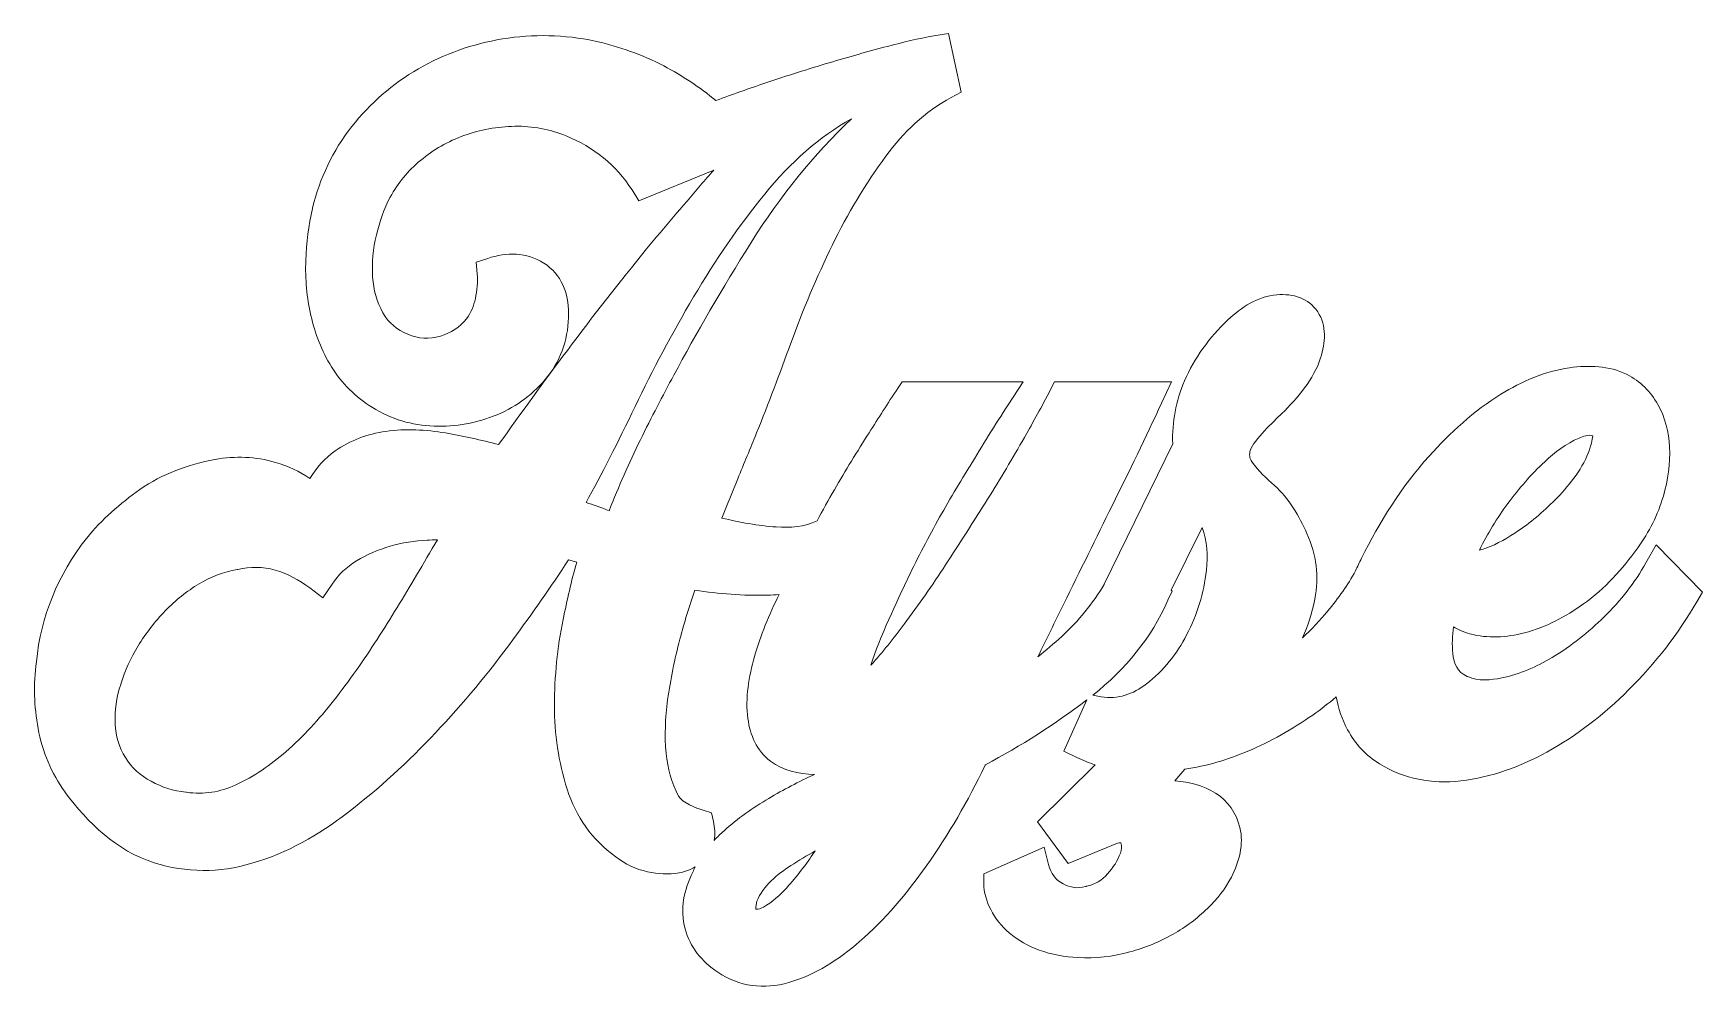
# Model space of a CAD drawing. Header units: millimetres. Extents: x -47.5 to 22.5, y 21 to 61.1.
import ezdxf

# ---------------------------------------------------------------- set-up
doc = ezdxf.new("R2010")
doc.units = ezdxf.units.MM
doc.header["$MEASUREMENT"] = 0
doc.layers.add('Katman 1', color=7, linetype='Continuous')

msp = doc.modelspace()

# ---------------------------------------------------------------- linework, layer by layer
at = {"layer": 'Katman 1', "color": 250, "lineweight": 9}
for points, knots in [([(-18.8978, 58.2766), (-18.2046, 58.5399), (-17.5043, 58.7866), (-16.8011, 59.0227), (-15.9221, 59.3177), (-15.0381, 59.5987), (-14.149, 59.8631), (-13.3348, 60.1052), (-12.5171, 60.337), (-11.6952, 60.5527), (-11.0572, 60.7202), (-10.4052, 60.8802), (-9.7543, 60.9922), (-9.7543, 60.9922), (-9.139, 61.098), (-9.139, 61.098), (-9.139, 61.098), (-8.6029, 58.6347), (-8.6029, 58.6347), (-8.6029, 58.6347), (-9.0222, 58.4089), (-9.0222, 58.4089), (-10.1317, 57.8111), (-11.033, 56.9404), (-11.7694, 55.9426), (-12.634, 54.771), (-13.3773, 53.5189), (-14.0114, 52.2152), (-14.6662, 50.8691), (-15.2523, 49.4914), (-15.7616, 48.0866), (-16.2187, 46.8258), (-16.6893, 45.5674), (-17.195, 44.3243), (-17.4563, 43.6819), (-17.7215, 43.0409), (-17.9848, 42.3992), (-18.2095, 41.8517), (-18.4297, 41.3026), (-18.6466, 40.7522), (-17.8976, 40.5698), (-17.1323, 40.4345), (-16.3657, 40.377), (-15.7893, 40.3338), (-15.1804, 40.3792), (-14.6579, 40.6347), (-14.4222, 41.0733), (-14.1815, 41.5095), (-13.931, 41.9401), (-13.4609, 42.7481), (-12.9751, 43.5475), (-12.4701, 44.3353), (-12.0753, 44.9512), (-11.6856, 45.572), (-11.2809, 46.1817), (-11.2809, 46.1817), (-11.0898, 46.4696), (-11.0898, 46.4696), (-11.0898, 46.4696), (-6.0119, 46.4696), (-6.0119, 46.4696), (-6.0119, 46.4696), (-6.6406, 45.5017), (-6.6406, 45.5017), (-7.1939, 44.6497), (-7.7303, 43.7872), (-8.2498, 42.9152), (-8.2498, 42.9152), (-8.2583, 42.9014), (-8.2583, 42.9014), (-8.7594, 42.1073), (-9.2325, 41.2953), (-9.6867, 40.4747), (-10.1477, 39.6417), (-10.5835, 38.7942), (-10.9808, 37.9304), (-10.9808, 37.9304), (-10.9864, 37.9186), (-10.9864, 37.9186), (-11.2006, 37.4772), (-12.0544, 35.686), (-12.4015, 34.5765), (-11.9011, 35.118), (-11.4376, 35.7074), (-10.9972, 36.295), (-10.391, 37.1038), (-9.8185, 37.9382), (-9.267, 38.7832), (-8.6684, 39.7003), (-8.0784, 40.6228), (-7.4982, 41.551), (-6.9664, 42.402), (-6.4496, 43.2623), (-5.9558, 44.1348), (-5.5848, 44.7904), (-5.2155, 45.4514), (-4.872, 46.1211), (-4.872, 46.1211), (-4.6933, 46.4696), (-4.6933, 46.4696), (-4.6933, 46.4696), (0.213, 46.4696), (0.213, 46.4696), (0.213, 46.4696), (-0.1963, 45.5809), (-0.1963, 45.5809), (-0.8603, 44.1392), (-1.5585, 42.7124), (-2.2648, 41.2901), (-2.9495, 39.9112), (-3.6213, 38.5261), (-4.3026, 37.1456), (-4.6685, 36.4041), (-5.0329, 35.6619), (-5.3956, 34.9189), (-5.0495, 35.196), (-4.7127, 35.4846), (-4.3856, 35.7841), (-3.6836, 36.427), (-3.0935, 37.1653), (-2.6017, 37.9683), (-2.6017, 37.9683), (-2.6146, 37.9815), (-2.6146, 37.9815), (-2.6146, 37.9815), (0.269, 43.8718), (0.269, 43.8718), (0.2331, 44.7776), (0.4076, 45.6674), (0.7642, 46.5076), (1.1753, 47.4762), (1.813, 48.3247), (2.5704, 49.0631), (2.5704, 49.0631), (2.5822, 49.0744), (2.5822, 49.0744), (3.146, 49.5965), (3.8442, 50.0572), (4.6399, 50.1219), (5.3226, 50.1773), (5.9659, 49.9896), (6.3532, 49.4106), (6.7423, 48.8289), (6.6708, 48.1066), (6.4744, 47.4731), (6.2019, 46.594), (5.4992, 45.7756), (4.844, 45.1368), (4.844, 45.1368), (4.836, 45.129), (4.836, 45.129), (4.5238, 44.8352), (3.6697, 44.0132), (3.5316, 43.6094), (3.4659, 43.4174), (3.4836, 43.2669), (3.6024, 43.1003), (3.857, 42.7435), (4.2055, 42.4088), (4.5353, 42.1183), (5.1431, 41.583), (5.5757, 40.8321), (5.9001, 40.1074), (6.2969, 39.2206), (6.4128, 38.2958), (6.2277, 37.3441), (6.1185, 36.7828), (5.9483, 36.2411), (5.7155, 35.7237), (6.092, 36.0804), (6.4467, 36.4589), (6.7792, 36.856), (7.2172, 37.3791), (7.6133, 37.9386), (7.9387, 38.5353), (8.0184, 38.7131), (8.1022, 38.8893), (8.1896, 39.0636), (8.9512, 40.5823), (9.8758, 42.0781), (11.0255, 43.3495), (11.9036, 44.3207), (12.9092, 45.2577), (14.0394, 45.9464), (14.9134, 46.4789), (15.8932, 46.9185), (16.9211, 47.0617), (17.7254, 47.1737), (18.5788, 47.1483), (19.3183, 46.7877), (19.3183, 46.7877), (19.3334, 46.7801), (19.3334, 46.7801), (19.8912, 46.4901), (20.3226, 46.0628), (20.6264, 45.5226), (20.9377, 44.9692), (21.0897, 44.3613), (21.1218, 43.7334), (21.1574, 43.0393), (21.0475, 42.3424), (20.8581, 41.6746), (20.6357, 40.891), (20.2532, 40.1638), (19.7805, 39.4968), (19.15, 38.6072), (18.4015, 37.789), (17.5054, 37.1462), (16.7602, 36.6116), (15.9272, 36.1606), (15.0272, 35.9324), (14.2795, 35.7429), (13.4888, 35.6867), (12.738, 35.8931), (12.4868, 35.9622), (12.2562, 36.0595), (12.0474, 36.184), (11.9998, 35.8096), (11.9858, 35.4321), (12.0227, 35.0655), (12.0659, 34.6361), (12.2128, 34.2879), (12.6309, 34.1045), (12.6309, 34.1045), (12.6429, 34.0992), (12.6429, 34.0992), (12.6429, 34.0992), (12.6547, 34.0935), (12.6547, 34.0935), (13.0681, 33.8919), (13.638, 33.9497), (14.0729, 34.0394), (14.8257, 34.1947), (15.5389, 34.5111), (16.1931, 34.9008), (16.9898, 35.3755), (17.7152, 35.9611), (18.3746, 36.6039), (19.0673, 37.2792), (19.657, 38.0388), (20.128, 38.8762), (20.128, 38.8762), (20.552, 39.6298), (20.552, 39.6298), (20.552, 39.6298), (22.5055, 37.6425), (22.5055, 37.6425), (22.5055, 37.6425), (22.2642, 37.2331), (22.2642, 37.2331), (21.4713, 35.8874), (20.5203, 34.6411), (19.4019, 33.5355), (18.3807, 32.5259), (17.2401, 31.6265), (15.9713, 30.9286), (14.8504, 30.3121), (13.637, 29.8671), (12.354, 29.719), (11.1393, 29.5787), (9.9886, 29.7943), (8.9519, 30.4315), (8.3722, 30.7878), (7.9265, 31.277), (7.6069, 31.8674), (7.3728, 32.2996), (7.2185, 32.7637), (7.1247, 33.2408), (6.8109, 32.9737), (6.4842, 32.7209), (6.1454, 32.4833), (5.2925, 31.8851), (4.381, 31.3729), (3.4174, 30.9638), (2.571, 30.6044), (1.6872, 30.3419), (0.7756, 30.2036), (0.7756, 30.2036), (0.3505, 29.7147), (0.3505, 29.7147), (0.3558, 29.7144), (0.3611, 29.7141), (0.3664, 29.7139), (0.9713, 29.682), (1.5559, 29.5314), (2.0665, 29.206), (2.602, 28.8646), (2.9361, 28.3623), (3.0863, 27.7583), (3.2628, 27.0485), (3.0562, 26.3194), (2.7294, 25.6821), (2.4771, 25.1902), (2.1293, 24.7521), (1.7314, 24.3642), (1.3, 23.9436), (0.8123, 23.585), (0.2868, 23.2836), (-0.2821, 22.9573), (-0.8954, 22.7135), (-1.5293, 22.5369), (-2.2368, 22.3398), (-2.9762, 22.2656), (-3.7105, 22.2996), (-4.2653, 22.3254), (-4.8139, 22.4254), (-5.3339, 22.6178), (-5.7898, 22.7864), (-6.2233, 23.0176), (-6.588, 23.3357), (-6.9076, 23.6145), (-7.1786, 23.9395), (-7.3708, 24.3144), (-7.5459, 24.6558), (-7.6583, 25.0245), (-7.6583, 25.4085), (-7.6583, 25.4085), (-7.6583, 25.8145), (-7.6583, 25.8145), (-7.6583, 25.8145), (-5.1257, 26.9368), (-5.1257, 26.9368), (-5.1257, 26.9368), (-4.9374, 26.2025), (-4.9374, 26.2025), (-4.8454, 25.8433), (-4.6679, 25.5637), (-4.3261, 25.392), (-4.023, 25.2398), (-3.7191, 25.1836), (-3.3904, 25.2837), (-3.3904, 25.2837), (-3.3682, 25.2905), (-3.3682, 25.2905), (-3.3682, 25.2905), (-3.3456, 25.2957), (-3.3456, 25.2957), (-2.9903, 25.3772), (-2.6996, 25.5439), (-2.4637, 25.8158), (-2.2426, 26.0705), (-2.0336, 26.3703), (-1.9284, 26.6906), (-1.8836, 26.827), (-1.856, 26.9807), (-1.9148, 27.1165), (-1.9529, 27.1193), (-2.0062, 27.1139), (-2.0497, 27.1076), (-2.0497, 27.1076), (-4.1246, 26.2558), (-4.1246, 26.2558), (-4.1246, 26.2558), (-5.3988, 27.9951), (-5.3988, 27.9951), (-5.3988, 27.9951), (-2.979, 30.3906), (-2.979, 30.3906), (-3.2423, 30.4756), (-3.4998, 30.5782), (-3.7497, 30.7001), (-3.7497, 30.7001), (-4.2993, 30.9679), (-4.2993, 30.9679), (-4.2993, 30.9679), (-3.333, 33.1217), (-3.333, 33.1217), (-4.6708, 32.0941), (-6.0991, 31.1852), (-7.5941, 30.3905), (-7.5941, 30.3905), (-7.6021, 30.3711), (-7.6021, 30.3711), (-7.6021, 30.3711), (-7.6103, 30.354), (-7.6103, 30.354), (-8.3183, 28.8909), (-9.1317, 27.4727), (-10.0741, 26.1405), (-10.8829, 24.9971), (-11.8061, 23.8957), (-12.873, 22.9711), (-13.7314, 22.2272), (-14.7271, 21.5757), (-15.8376, 21.2562), (-16.8843, 20.9551), (-17.9172, 21.0767), (-18.8207, 21.6835), (-19.4922, 22.1346), (-19.9838, 22.7418), (-20.1963, 23.514), (-20.4208, 24.3297), (-20.2374, 25.1484), (-19.8732, 25.888), (-19.8389, 25.9623), (-19.8028, 26.0354), (-19.7649, 26.1077), (-19.9676, 25.9843), (-20.1951, 25.9005), (-20.4423, 25.8566), (-20.8841, 25.7784), (-21.3361, 25.8097), (-21.7724, 25.9043), (-22.2648, 26.0109), (-22.7105, 26.2246), (-23.1022, 26.5338), (-24.1017, 27.2528), (-24.7751, 28.2129), (-25.1431, 29.3673), (-25.5074, 30.5099), (-25.6764, 31.6926), (-25.6764, 32.8883), (-25.6764, 34.0993), (-25.5541, 35.3057), (-25.3134, 36.494), (-25.1503, 37.2994), (-24.966, 38.109), (-24.7398, 38.9031), (-24.7398, 38.9031), (-25.0887, 38.9959), (-25.0887, 38.9959), (-25.8318, 37.8569), (-26.6152, 36.7412), (-27.4184, 35.6425), (-28.4177, 34.2756), (-29.5044, 32.9712), (-30.669, 31.7351), (-31.8092, 30.5251), (-33.0387, 29.3952), (-34.361, 28.3759), (-35.5594, 27.4521), (-36.8991, 26.6859), (-38.3691, 26.2576), (-39.7402, 25.8581), (-41.1191, 25.8517), (-42.4805, 26.2835), (-44.0419, 26.7785), (-45.2639, 27.957), (-46.2031, 29.2288), (-46.2031, 29.2288), (-46.2099, 29.2383), (-46.2099, 29.2383), (-46.7872, 30.0513), (-47.1681, 30.9498), (-47.3452, 31.9233), (-47.5133, 32.8467), (-47.5427, 33.7822), (-47.4168, 34.7123), (-47.2271, 36.6321), (-46.5172, 38.3637), (-45.315, 39.8963), (-45.315, 39.8963), (-45.3064, 39.9071), (-45.3064, 39.9071), (-44.6646, 40.6894), (-43.9082, 41.3681), (-43.073, 41.9497), (-42.1308, 42.6059), (-41.0564, 43.0031), (-39.9228, 43.2104), (-39.0673, 43.3668), (-38.2162, 43.3318), (-37.382, 43.0878), (-36.859, 42.9348), (-36.3763, 42.7101), (-35.9425, 42.4094), (-35.6701, 42.8592), (-35.3218, 43.2593), (-34.8777, 43.5721), (-34.2442, 44.018), (-33.5225, 44.2803), (-32.7511, 44.39), (-31.9193, 44.5083), (-31.0702, 44.4642), (-30.2445, 44.323), (-29.495, 44.1948), (-28.7523, 44.0283), (-28.0181, 43.8329), (-27.0754, 45.1651), (-26.1143, 46.4851), (-25.1355, 47.7922), (-24.0569, 49.2329), (-22.9528, 50.6556), (-21.8076, 52.0466), (-21.0649, 52.9489), (-20.3014, 53.8364), (-19.5429, 54.7262), (-19.3617, 54.939), (-19.1784, 55.1503), (-18.9932, 55.3601), (-18.9932, 55.3601), (-22.1293, 54.0675), (-22.1293, 54.0675), (-22.1293, 54.0675), (-22.4216, 54.5234), (-22.4216, 54.5234), (-23.0935, 55.5714), (-24.02, 56.3217), (-25.1908, 56.7973), (-25.8749, 57.0752), (-26.6011, 57.2106), (-27.3416, 57.1977), (-28.0729, 57.185), (-28.7874, 57.0588), (-29.4729, 56.8098), (-30.1425, 56.5666), (-30.752, 56.2194), (-31.2954, 55.7671), (-31.8191, 55.3313), (-32.2475, 54.8168), (-32.5674, 54.2226), (-32.8335, 53.7283), (-33.0158, 53.1831), (-33.1459, 52.6409), (-33.2862, 52.0566), (-33.3467, 51.4597), (-33.3057, 50.8603), (-33.2698, 50.3341), (-33.1357, 49.8308), (-32.878, 49.366), (-32.6431, 48.9423), (-32.2852, 48.6592), (-31.8332, 48.4702), (-31.3821, 48.2818), (-30.9333, 48.2398), (-30.4641, 48.3848), (-30.0198, 48.5222), (-29.643, 48.7529), (-29.3634, 49.1208), (-29.1735, 49.3708), (-29.0591, 49.66), (-28.9948, 49.9631), (-28.9219, 50.3064), (-28.8933, 50.6587), (-28.9189, 51.0087), (-28.9189, 51.0087), (-28.9547, 51.497), (-28.9547, 51.497), (-28.9547, 51.497), (-28.4783, 51.6517), (-28.4783, 51.6517), (-27.6756, 51.9127), (-26.8505, 51.9124), (-26.125, 51.4547), (-25.3697, 50.9782), (-25.0844, 50.1954), (-25.0844, 49.3438), (-25.0844, 48.3716), (-25.3522, 47.4656), (-25.9647, 46.693), (-26.5275, 45.9828), (-27.2381, 45.4446), (-28.0834, 45.0891), (-28.9252, 44.7351), (-29.8131, 44.5792), (-30.7296, 44.6105), (-31.6631, 44.6424), (-32.5304, 44.9016), (-33.315, 45.3945), (-34.0166, 45.8354), (-34.6051, 46.3974), (-35.0328, 47.0979), (-35.4413, 47.7669), (-35.7264, 48.4913), (-35.8978, 49.2511), (-36.0694, 50.0114), (-36.1411, 50.7919), (-36.1098, 51.5698), (-36.0802, 52.3032), (-35.9925, 53.0345), (-35.8325, 53.752), (-35.8325, 53.752), (-35.8296, 53.764), (-35.8296, 53.764), (-35.5245, 55.0136), (-34.9824, 56.1682), (-34.1787, 57.1868), (-33.4073, 58.1646), (-32.4755, 58.9798), (-31.388, 59.6097), (-30.2961, 60.2423), (-29.1086, 60.6562), (-27.8566, 60.8646), (-26.5619, 61.0802), (-25.2578, 61.0424), (-23.9735, 60.7741), (-23.9735, 60.7741), (-23.9609, 60.7713), (-23.9609, 60.7713), (-22.9616, 60.5421), (-21.9914, 60.2034), (-21.0857, 59.7303), (-20.3051, 59.3226), (-19.5759, 58.8303), (-18.8978, 58.2766)], [0, 0, 0, 0, 0.0050505, 0.0050505, 0.0050505, 0.010101, 0.010101, 0.010101, 0.0151515, 0.0151515, 0.0151515, 0.020202, 0.020202, 0.020202, 0.0252525, 0.0252525, 0.0252525, 0.030303, 0.030303, 0.030303, 0.0353535, 0.0353535, 0.0353535, 0.040404, 0.040404, 0.040404, 0.0454545, 0.0454545, 0.0454545, 0.0505051, 0.0505051, 0.0505051, 0.0555556, 0.0555556, 0.0555556, 0.0606061, 0.0606061, 0.0606061, 0.0656566, 0.0656566, 0.0656566, 0.0707071, 0.0707071, 0.0707071, 0.0757576, 0.0757576, 0.0757576, 0.0808081, 0.0808081, 0.0808081, 0.0858586, 0.0858586, 0.0858586, 0.0909091, 0.0909091, 0.0909091, 0.0959596, 0.0959596, 0.0959596, 0.1010101, 0.1010101, 0.1010101, 0.1060606, 0.1060606, 0.1060606, 0.1111111, 0.1111111, 0.1111111, 0.1161616, 0.1161616, 0.1161616, 0.1212121, 0.1212121, 0.1212121, 0.1262626, 0.1262626, 0.1262626, 0.1313131, 0.1313131, 0.1313131, 0.1363636, 0.1363636, 0.1363636, 0.1414141, 0.1414141, 0.1414141, 0.1464646, 0.1464646, 0.1464646, 0.1515152, 0.1515152, 0.1515152, 0.1565657, 0.1565657, 0.1565657, 0.1616162, 0.1616162, 0.1616162, 0.1666667, 0.1666667, 0.1666667, 0.1717172, 0.1717172, 0.1717172, 0.1767677, 0.1767677, 0.1767677, 0.1818182, 0.1818182, 0.1818182, 0.1868687, 0.1868687, 0.1868687, 0.1919192, 0.1919192, 0.1919192, 0.1969697, 0.1969697, 0.1969697, 0.2020202, 0.2020202, 0.2020202, 0.2070707, 0.2070707, 0.2070707, 0.2121212, 0.2121212, 0.2121212, 0.2171717, 0.2171717, 0.2171717, 0.2222222, 0.2222222, 0.2222222, 0.2272727, 0.2272727, 0.2272727, 0.2323232, 0.2323232, 0.2323232, 0.2373737, 0.2373737, 0.2373737, 0.2424242, 0.2424242, 0.2424242, 0.2474747, 0.2474747, 0.2474747, 0.2525253, 0.2525253, 0.2525253, 0.2575758, 0.2575758, 0.2575758, 0.2626263, 0.2626263, 0.2626263, 0.2676768, 0.2676768, 0.2676768, 0.2727273, 0.2727273, 0.2727273, 0.2777778, 0.2777778, 0.2777778, 0.2828283, 0.2828283, 0.2828283, 0.2878788, 0.2878788, 0.2878788, 0.2929293, 0.2929293, 0.2929293, 0.2979798, 0.2979798, 0.2979798, 0.3030303, 0.3030303, 0.3030303, 0.3080808, 0.3080808, 0.3080808, 0.3131313, 0.3131313, 0.3131313, 0.3181818, 0.3181818, 0.3181818, 0.3232323, 0.3232323, 0.3232323, 0.3282828, 0.3282828, 0.3282828, 0.3333333, 0.3333333, 0.3333333, 0.3383838, 0.3383838, 0.3383838, 0.3434343, 0.3434343, 0.3434343, 0.3484848, 0.3484848, 0.3484848, 0.3535354, 0.3535354, 0.3535354, 0.3585859, 0.3585859, 0.3585859, 0.3636364, 0.3636364, 0.3636364, 0.3686869, 0.3686869, 0.3686869, 0.3737374, 0.3737374, 0.3737374, 0.3787879, 0.3787879, 0.3787879, 0.3838384, 0.3838384, 0.3838384, 0.3888889, 0.3888889, 0.3888889, 0.3939394, 0.3939394, 0.3939394, 0.3989899, 0.3989899, 0.3989899, 0.4040404, 0.4040404, 0.4040404, 0.4090909, 0.4090909, 0.4090909, 0.4141414, 0.4141414, 0.4141414, 0.4191919, 0.4191919, 0.4191919, 0.4242424, 0.4242424, 0.4242424, 0.4292929, 0.4292929, 0.4292929, 0.4343434, 0.4343434, 0.4343434, 0.4393939, 0.4393939, 0.4393939, 0.4444444, 0.4444444, 0.4444444, 0.4494949, 0.4494949, 0.4494949, 0.4545455, 0.4545455, 0.4545455, 0.459596, 0.459596, 0.459596, 0.4646465, 0.4646465, 0.4646465, 0.469697, 0.469697, 0.469697, 0.4747475, 0.4747475, 0.4747475, 0.479798, 0.479798, 0.479798, 0.4848485, 0.4848485, 0.4848485, 0.489899, 0.489899, 0.489899, 0.4949495, 0.4949495, 0.4949495, 0.5, 0.5, 0.5, 0.5050505, 0.5050505, 0.5050505, 0.510101, 0.510101, 0.510101, 0.5151515, 0.5151515, 0.5151515, 0.520202, 0.520202, 0.520202, 0.5252525, 0.5252525, 0.5252525, 0.530303, 0.530303, 0.530303, 0.5353535, 0.5353535, 0.5353535, 0.540404, 0.540404, 0.540404, 0.5454545, 0.5454545, 0.5454545, 0.5505051, 0.5505051, 0.5505051, 0.5555556, 0.5555556, 0.5555556, 0.5606061, 0.5606061, 0.5606061, 0.5656566, 0.5656566, 0.5656566, 0.5707071, 0.5707071, 0.5707071, 0.5757576, 0.5757576, 0.5757576, 0.5808081, 0.5808081, 0.5808081, 0.5858586, 0.5858586, 0.5858586, 0.5909091, 0.5909091, 0.5909091, 0.5959596, 0.5959596, 0.5959596, 0.6010101, 0.6010101, 0.6010101, 0.6060606, 0.6060606, 0.6060606, 0.6111111, 0.6111111, 0.6111111, 0.6161616, 0.6161616, 0.6161616, 0.6212121, 0.6212121, 0.6212121, 0.6262626, 0.6262626, 0.6262626, 0.6313131, 0.6313131, 0.6313131, 0.6363636, 0.6363636, 0.6363636, 0.6414141, 0.6414141, 0.6414141, 0.6464646, 0.6464646, 0.6464646, 0.6515152, 0.6515152, 0.6515152, 0.6565657, 0.6565657, 0.6565657, 0.6616162, 0.6616162, 0.6616162, 0.6666667, 0.6666667, 0.6666667, 0.6717172, 0.6717172, 0.6717172, 0.6767677, 0.6767677, 0.6767677, 0.6818182, 0.6818182, 0.6818182, 0.6868687, 0.6868687, 0.6868687, 0.6919192, 0.6919192, 0.6919192, 0.6969697, 0.6969697, 0.6969697, 0.7020202, 0.7020202, 0.7020202, 0.7070707, 0.7070707, 0.7070707, 0.7121212, 0.7121212, 0.7121212, 0.7171717, 0.7171717, 0.7171717, 0.7222222, 0.7222222, 0.7222222, 0.7272727, 0.7272727, 0.7272727, 0.7323232, 0.7323232, 0.7323232, 0.7373737, 0.7373737, 0.7373737, 0.7424242, 0.7424242, 0.7424242, 0.7474747, 0.7474747, 0.7474747, 0.7525253, 0.7525253, 0.7525253, 0.7575758, 0.7575758, 0.7575758, 0.7626263, 0.7626263, 0.7626263, 0.7676768, 0.7676768, 0.7676768, 0.7727273, 0.7727273, 0.7727273, 0.7777778, 0.7777778, 0.7777778, 0.7828283, 0.7828283, 0.7828283, 0.7878788, 0.7878788, 0.7878788, 0.7929293, 0.7929293, 0.7929293, 0.7979798, 0.7979798, 0.7979798, 0.8030303, 0.8030303, 0.8030303, 0.8080808, 0.8080808, 0.8080808, 0.8131313, 0.8131313, 0.8131313, 0.8181818, 0.8181818, 0.8181818, 0.8232323, 0.8232323, 0.8232323, 0.8282828, 0.8282828, 0.8282828, 0.8333333, 0.8333333, 0.8333333, 0.8383838, 0.8383838, 0.8383838, 0.8434343, 0.8434343, 0.8434343, 0.8484848, 0.8484848, 0.8484848, 0.8535354, 0.8535354, 0.8535354, 0.8585859, 0.8585859, 0.8585859, 0.8636364, 0.8636364, 0.8636364, 0.8686869, 0.8686869, 0.8686869, 0.8737374, 0.8737374, 0.8737374, 0.8787879, 0.8787879, 0.8787879, 0.8838384, 0.8838384, 0.8838384, 0.8888889, 0.8888889, 0.8888889, 0.8939394, 0.8939394, 0.8939394, 0.8989899, 0.8989899, 0.8989899, 0.9040404, 0.9040404, 0.9040404, 0.9090909, 0.9090909, 0.9090909, 0.9141414, 0.9141414, 0.9141414, 0.9191919, 0.9191919, 0.9191919, 0.9242424, 0.9242424, 0.9242424, 0.9292929, 0.9292929, 0.9292929, 0.9343434, 0.9343434, 0.9343434, 0.9393939, 0.9393939, 0.9393939, 0.9444444, 0.9444444, 0.9444444, 0.9494949, 0.9494949, 0.9494949, 0.9545455, 0.9545455, 0.9545455, 0.959596, 0.959596, 0.959596, 0.9646465, 0.9646465, 0.9646465, 0.969697, 0.969697, 0.969697, 0.9747475, 0.9747475, 0.9747475, 0.979798, 0.979798, 0.979798, 0.9848485, 0.9848485, 0.9848485, 0.989899, 0.989899, 0.989899, 0.9949495, 0.9949495, 0.9949495, 1, 1, 1, 1]), ([(-20.6678, 46.7448), (-19.7326, 48.5115), (-18.6511, 50.3707), (-17.4236, 52.3226), (-16.1961, 54.2746), (-14.7933, 56.0056), (-13.2151, 57.5157), (-14.5595, 56.7464), (-15.7724, 55.6921), (-16.8537, 54.3529), (-17.9352, 53.0137), (-18.9288, 51.5747), (-19.8349, 50.036), (-20.7409, 48.4973), (-21.5592, 46.9657), (-22.2899, 45.4413), (-23.0205, 43.9168), (-23.7073, 42.5704), (-24.3503, 41.4021), (-24.0581, 41.3167), (-23.7366, 41.2027), (-23.3859, 41.0602), (-22.9767, 42.086), (-22.5383, 43.0762), (-22.0707, 44.0307), (-21.6031, 44.9853), (-21.1354, 45.89), (-20.6678, 46.7448)], [0, 0, 0, 0, 0.1111111, 0.1111111, 0.1111111, 0.2222222, 0.2222222, 0.2222222, 0.3333333, 0.3333333, 0.3333333, 0.4444444, 0.4444444, 0.4444444, 0.5555556, 0.5555556, 0.5555556, 0.6666667, 0.6666667, 0.6666667, 0.7777778, 0.7777778, 0.7777778, 0.8888889, 0.8888889, 0.8888889, 1, 1, 1, 1]), ([(17.9, 44.2098), (17.7114, 44.2593), (17.4849, 44.1807), (17.319, 44.1088), (16.7878, 43.8786), (16.2987, 43.5036), (15.8791, 43.1159), (15.3071, 42.5875), (14.797, 41.9904), (14.3371, 41.3674), (13.8803, 40.7488), (13.4746, 40.0944), (13.139, 39.4057), (13.2499, 39.4308), (13.3624, 39.467), (13.4142, 39.4856), (13.8898, 39.6555), (14.3664, 39.944), (14.7812, 40.224), (15.3741, 40.6242), (15.9164, 41.0996), (16.4095, 41.6117), (16.9504, 42.1735), (17.5084, 42.8784), (17.7567, 43.6199), (17.7941, 43.7314), (17.8856, 44.0286), (17.9, 44.2098)], [0, 0, 0, 0, 0.1111111, 0.1111111, 0.1111111, 0.2222222, 0.2222222, 0.2222222, 0.3333333, 0.3333333, 0.3333333, 0.4444444, 0.4444444, 0.4444444, 0.5555556, 0.5555556, 0.5555556, 0.6666667, 0.6666667, 0.6666667, 0.7777778, 0.7777778, 0.7777778, 0.8888889, 0.8888889, 0.8888889, 1, 1, 1, 1]), ([(-3.088, 33.3123), (-3.088, 33.3123), (-2.7369, 33.2532), (-2.7369, 33.2532), (-2.0191, 33.1325), (-1.4011, 33.3551), (-0.8361, 33.7894), (-0.1142, 34.3443), (0.4362, 35.0486), (0.8509, 35.845), (1.2957, 36.6993), (1.5749, 37.605), (1.6835, 38.5571), (1.7532, 39.1693), (1.7205, 39.7841), (1.5074, 40.3543), (1.5074, 40.3543), (0.2044, 37.7179), (0.2044, 37.7179), (0.2044, 37.7179), (0.2403, 37.6813), (0.2403, 37.6813), (0.2403, 37.6813), (0.0704, 37.2975), (0.0704, 37.2975), (-0.6299, 35.7142), (-1.7212, 34.3954), (-3.088, 33.3123)], [0, 0, 0, 0, 0.1111111, 0.1111111, 0.1111111, 0.2222222, 0.2222222, 0.2222222, 0.3333333, 0.3333333, 0.3333333, 0.4444444, 0.4444444, 0.4444444, 0.5555556, 0.5555556, 0.5555556, 0.6666667, 0.6666667, 0.6666667, 0.7777778, 0.7777778, 0.7777778, 0.8888889, 0.8888889, 0.8888889, 1, 1, 1, 1]), ([(-30.5825, 39.8403), (-30.73, 39.8368), (-30.8774, 39.8312), (-31.0245, 39.8239), (-31.5471, 39.7977), (-32.0629, 39.712), (-32.5657, 39.5701), (-33.0662, 39.4288), (-33.5404, 39.2225), (-33.9838, 38.9554), (-34.4017, 38.7038), (-34.7413, 38.3761), (-35.0082, 37.974), (-35.0082, 37.974), (-35.3914, 37.3966), (-35.3914, 37.3966), (-35.3914, 37.3966), (-35.9483, 37.8188), (-35.9483, 37.8188), (-36.3862, 38.1509), (-36.8702, 38.4116), (-37.403, 38.5674), (-37.9151, 38.7172), (-38.4454, 38.708), (-38.9648, 38.5979), (-38.9648, 38.5979), (-38.9865, 38.5937), (-38.9865, 38.5937), (-39.5566, 38.4926), (-40.089, 38.2895), (-40.5826, 37.9932), (-41.1081, 37.678), (-41.5841, 37.2966), (-42.0069, 36.8585), (-42.4417, 36.4081), (-42.8244, 35.9152), (-43.1508, 35.3849), (-43.46, 34.8824), (-43.7075, 34.3475), (-43.8726, 33.7837), (-43.8726, 33.7837), (-43.8782, 33.7658), (-43.8782, 33.7658), (-44.0541, 33.2264), (-44.1379, 32.6706), (-44.1115, 32.1048), (-44.0879, 31.5986), (-43.9506, 31.1279), (-43.6796, 30.6954), (-43.4122, 30.2689), (-43.0522, 29.942), (-42.6034, 29.7002), (-42.1481, 29.455), (-41.661, 29.2921), (-41.1422, 29.2416), (-41.1422, 29.2416), (-41.1302, 29.2404), (-41.1302, 29.2404), (-41.1302, 29.2404), (-41.1181, 29.2388), (-41.1181, 29.2388), (-40.3973, 29.1419), (-39.7075, 29.245), (-39.0493, 29.5477), (-38.2795, 29.9018), (-37.5797, 30.388), (-36.9482, 30.942), (-36.212, 31.5882), (-35.548, 32.3109), (-34.9475, 33.0784), (-34.2969, 33.91), (-33.6871, 34.7717), (-33.1186, 35.6588), (-32.5499, 36.5459), (-31.9981, 37.4433), (-31.4657, 38.3516), (-31.1741, 38.8493), (-30.8801, 39.3458), (-30.5825, 39.8403)], [0, 0, 0, 0, 0.0384615, 0.0384615, 0.0384615, 0.0769231, 0.0769231, 0.0769231, 0.1153846, 0.1153846, 0.1153846, 0.1538462, 0.1538462, 0.1538462, 0.1923077, 0.1923077, 0.1923077, 0.2307692, 0.2307692, 0.2307692, 0.2692308, 0.2692308, 0.2692308, 0.3076923, 0.3076923, 0.3076923, 0.3461538, 0.3461538, 0.3461538, 0.3846154, 0.3846154, 0.3846154, 0.4230769, 0.4230769, 0.4230769, 0.4615385, 0.4615385, 0.4615385, 0.5, 0.5, 0.5, 0.5384615, 0.5384615, 0.5384615, 0.5769231, 0.5769231, 0.5769231, 0.6153846, 0.6153846, 0.6153846, 0.6538462, 0.6538462, 0.6538462, 0.6923077, 0.6923077, 0.6923077, 0.7307692, 0.7307692, 0.7307692, 0.7692308, 0.7692308, 0.7692308, 0.8076923, 0.8076923, 0.8076923, 0.8461538, 0.8461538, 0.8461538, 0.8846154, 0.8846154, 0.8846154, 0.9230769, 0.9230769, 0.9230769, 0.9615385, 0.9615385, 0.9615385, 1, 1, 1, 1]), ([(-18.9764, 27.2187), (-18.8458, 27.3604), (-18.7072, 27.4963), (-18.5614, 27.6262), (-17.9862, 28.139), (-17.351, 28.5869), (-16.6858, 28.9817), (-16.0647, 29.3503), (-15.4224, 29.6854), (-14.767, 29.9926), (-15.4302, 29.9983), (-16.0784, 30.1502), (-16.6122, 30.5506), (-17.1932, 30.9863), (-17.4636, 31.6424), (-17.5601, 32.333), (-17.679, 33.1832), (-17.5097, 34.1145), (-17.2803, 34.9348), (-17.0356, 35.8095), (-16.6592, 36.6945), (-16.2523, 37.5401), (-16.4102, 37.5275), (-16.5686, 37.5191), (-16.7273, 37.5152), (-17.7514, 37.4896), (-18.773, 37.5643), (-19.782, 37.7278), (-20.0216, 37.0477), (-20.2319, 36.3579), (-20.4135, 35.6609), (-20.6311, 34.8255), (-20.8067, 33.9785), (-20.9255, 33.1242), (-21.029, 32.3796), (-21.0607, 31.6233), (-20.9883, 30.8745), (-20.9278, 30.2498), (-20.7711, 29.6369), (-20.4687, 29.0801), (-20.3125, 28.7923), (-19.7335, 28.5795), (-19.4403, 28.488), (-19.4403, 28.488), (-19.0835, 28.3767), (-19.0835, 28.3767), (-19.0835, 28.3767), (-19.005, 28.0196), (-19.005, 28.0196), (-18.9458, 27.7501), (-18.9301, 27.4782), (-18.9764, 27.2187)], [0, 0, 0, 0, 0.0588235, 0.0588235, 0.0588235, 0.1176471, 0.1176471, 0.1176471, 0.1764706, 0.1764706, 0.1764706, 0.2352941, 0.2352941, 0.2352941, 0.2941176, 0.2941176, 0.2941176, 0.3529412, 0.3529412, 0.3529412, 0.4117647, 0.4117647, 0.4117647, 0.4705882, 0.4705882, 0.4705882, 0.5294118, 0.5294118, 0.5294118, 0.5882353, 0.5882353, 0.5882353, 0.6470588, 0.6470588, 0.6470588, 0.7058824, 0.7058824, 0.7058824, 0.7647059, 0.7647059, 0.7647059, 0.8235294, 0.8235294, 0.8235294, 0.8823529, 0.8823529, 0.8823529, 0.9411765, 0.9411765, 0.9411765, 1, 1, 1, 1]), ([(-17.1767, 24.6693), (-17.1973, 24.587), (-17.2318, 24.4211), (-17.222, 24.3287), (-17.1146, 24.3144), (-16.9935, 24.3725), (-16.9066, 24.4199), (-16.5434, 24.6183), (-16.2083, 24.9321), (-15.9316, 25.2318), (-15.5015, 25.6977), (-15.1167, 26.2158), (-14.7633, 26.7385), (-14.7543, 26.7517), (-14.7454, 26.7649), (-14.7365, 26.7782), (-15.0811, 26.5808), (-15.4208, 26.3762), (-15.7538, 26.1634), (-16.3086, 25.8086), (-16.9412, 25.2986), (-17.1767, 24.6693)], [0, 0, 0, 0, 0.1428571, 0.1428571, 0.1428571, 0.2857143, 0.2857143, 0.2857143, 0.4285714, 0.4285714, 0.4285714, 0.5714286, 0.5714286, 0.5714286, 0.7142857, 0.7142857, 0.7142857, 0.8571429, 0.8571429, 0.8571429, 1, 1, 1, 1])]:
    msp.add_open_spline(points, degree=3, knots=knots, dxfattribs=at)

doc.saveas('drawing.dxf')
